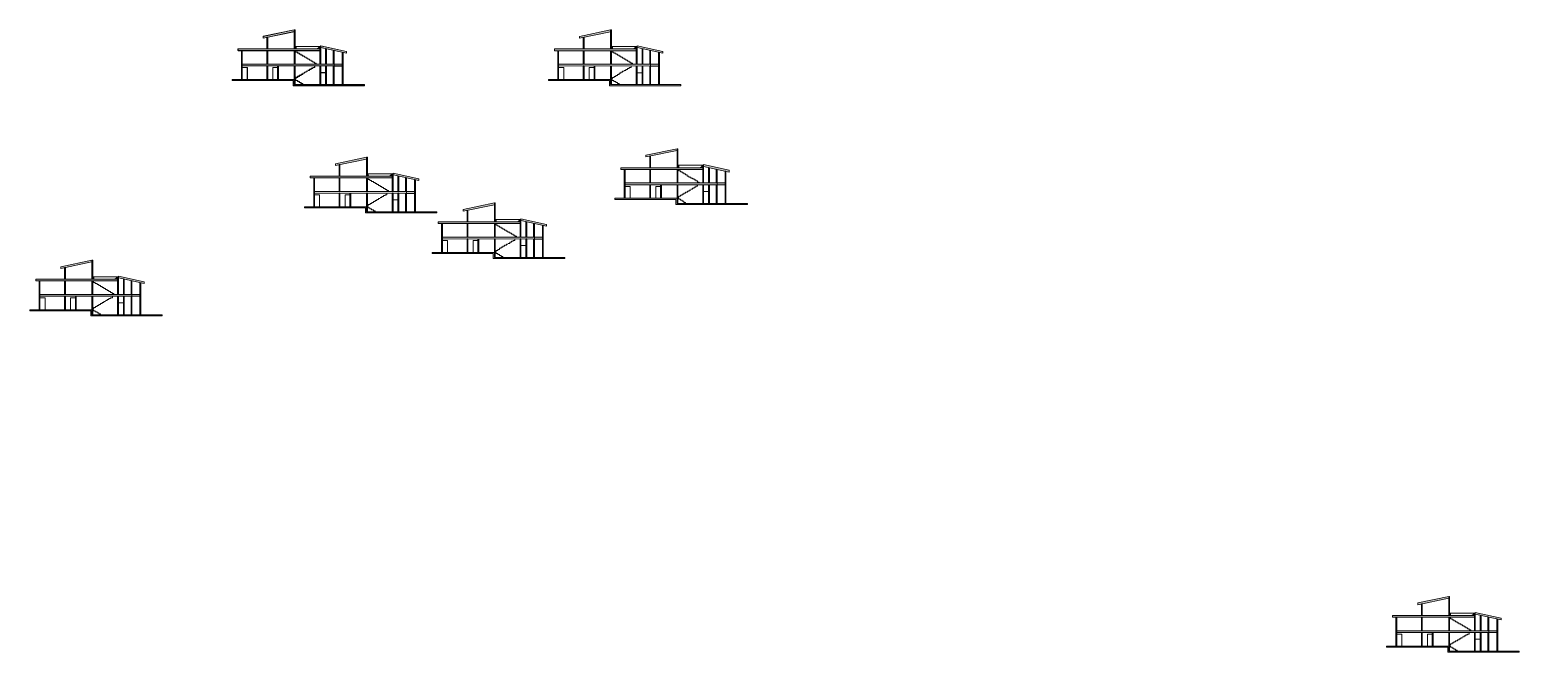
# Model space of a CAD drawing. Header units: millimetres. Extents: x 835 to 2001, y 912 to 1998.
# Drawn here: x 1737.9 to 2001.4, y 1888.3 to 1998.5 of the extents above.
import ezdxf

# ---------------------------------------------------------------- set-up
doc = ezdxf.new("R2010")
doc.units = ezdxf.units.MM
doc.linetypes.add('CENTER2', pattern=[1.125, 0.75, -0.125, 0.125, -0.125])
doc.layers.add('EJES', color=4, linetype='CENTER2')
doc.layers.add('muros sin carga', color=181, linetype='Continuous')
for name, color, linetype, lineweight in [('escaleras', 230, 'Continuous', 5), ('puertas', 51, 'Continuous', 0), ('ventanas', 110, 'Continuous', 0)]:
    doc.layers.add(name, color=color, linetype=linetype, lineweight=lineweight)

# ---------------------------------------------------------------- blocks, each defined once
blk = doc.blocks.new('d')
at = {"layer": 'puertas', "lineweight": 5}
for points in [[(1090.74, 1061.61), (1090.74, 1061.91), (1096.25, 1063.07), (1096.25, 1062.74)], [(1086.3, 1059.39), (1086.3, 1059.69), (1100.78, 1059.69), (1100.78, 1059.39)], [(1100.33, 1059.69), (1100.62, 1059.91), (1100.62, 1059.69)], [(1100.78, 1057.01), (1100.78, 1060.13), (1100.93, 1060.13), (1100.93, 1057.01)], [(1100.93, 1059.93), (1100.93, 1060.25), (1105.49, 1059.25), (1105.49, 1058.94)], [(1087.05, 1056.69), (1087.05, 1057.01), (1103.33, 1057.01), (1103.33, 1056.66)], [(1091.55, 1057.01), (1091.4, 1057.01), (1091.4, 1059.39), (1091.55, 1059.39)], [(1096.4, 1057.01), (1096.25, 1057.01), (1096.25, 1059.39), (1096.4, 1059.39)], [(1085.25, 1054.09), (1085.25, 1054.29), (1096.25, 1054.29), (1096.25, 1053.39), (1108.7, 1053.39), (1108.7, 1053.19), (1096.05, 1053.19), (1096.05, 1054.1)]]:
    blk.add_hatch(color=250, dxfattribs=at).paths.add_polyline_path(points)
h = blk.add_hatch(color=250, dxfattribs=at)
h.paths.add_polyline_path([(1096.25, 1059.69), (1096.25, 1063.07), (1096.4, 1063.07), (1096.4, 1059.69)])
edge = h.paths.add_edge_path()
edge.add_line((1096.25, 1057.01), (1096.25, 1059.39))
edge.add_line((1096.25, 1059.39), (1096.4, 1059.39))
edge.add_line((1096.4, 1057), (1096.4, 1059.39))
edge.add_line((1096.25, 1057.01), (1096.4, 1057.01))
edge.add_line((1096.25, 1053.39), (1096.25, 1056.67))
edge.add_line((1096.4, 1053.39), (1096.4, 1056.67))
edge.add_line((1096.25, 1056.67), (1096.4, 1056.67))
h = blk.add_hatch(color=250, dxfattribs=at)
h.paths.add_polyline_path([(1091.4, 1056.68), (1091.4, 1054.29), (1091.55, 1054.29), (1091.55, 1056.68)])
h.paths.add_polyline_path([(1091.4, 1059.69), (1091.55, 1059.69), (1091.55, 1061.77), (1091.4, 1061.74)])
edge = h.paths.add_edge_path()
edge.add_line((1091.4, 1057.01), (1091.55, 1057.01))
edge.add_line((1091.4, 1059.39), (1091.4, 1057.01))
edge.add_line((1091.55, 1059.39), (1091.55, 1057.01))
edge.add_line((1091.4, 1059.39), (1091.55, 1059.39))
h = blk.add_hatch(color=250, dxfattribs=at)
h.paths.add_polyline_path([(1096.56, 1059.79), (1096.4, 1059.88), (1096.4, 1060.13), (1096.56, 1060.13)])
h.paths.add_polyline_path([(1096.72, 1059.69), (1096.4, 1059.69), (1096.4, 1059.88)])
h = blk.add_hatch(color=250, dxfattribs=at)
h.paths.add_polyline_path([(1100.78, 1059.69), (1100.62, 1059.69), (1100.62, 1060.12), (1100.62, 1060.13), (1100.78, 1060.13)])
edge = h.paths.add_edge_path(flags=17)
edge.add_line((1100.62, 1060.13), (1100.62, 1059.69))
h = blk.add_hatch(color=250, dxfattribs=at)
h.paths.add_polyline_path([(1100.93, 1053.39), (1100.78, 1053.39), (1100.78, 1056.67), (1100.93, 1056.67)])
edge = h.paths.add_edge_path()
edge.add_line((1100.78, 1057.01), (1100.78, 1060.13))
edge.add_line((1100.93, 1060.13), (1100.93, 1057.01))
h = blk.add_hatch(color=250, dxfattribs=at)
h.paths.add_polyline_path([(1101.96, 1053.39), (1101.81, 1053.39), (1101.81, 1056.67), (1101.96, 1056.67)])
edge = h.paths.add_edge_path()
edge.add_line((1101.96, 1057.01), (1101.81, 1057.01))
edge.add_line((1101.81, 1057.01), (1101.81, 1059.74))
edge.add_line((1101.81, 1059.74), (1101.96, 1059.7))
edge.add_line((1101.96, 1059.7), (1101.96, 1057.01))
edge.add_line((1101.96, 1057.01), (1101.81, 1057.01))
h = blk.add_hatch(color=250, dxfattribs=at)
h.paths.add_polyline_path([(1086.9, 1056.69), (1086.9, 1057.51), (1087.05, 1057.51), (1087.05, 1056.69)])
h.paths.add_polyline_path([(1087.05, 1058.51), (1086.9, 1058.51), (1086.9, 1059.39), (1087.05, 1059.39)])
h = blk.add_hatch(color=250, dxfattribs=at)
h.paths.add_polyline_path([(1096.25, 1056.67), (1096.4, 1056.67), (1096.4, 1053.39), (1096.25, 1053.39)])
edge = h.paths.add_edge_path()
edge.add_line((1096.25, 1057.01), (1096.25, 1059.39))
edge.add_line((1096.25, 1057.01), (1096.4, 1057.01))
edge.add_line((1096.4, 1057), (1096.4, 1059.39))
edge.add_line((1096.25, 1059.39), (1096.4, 1059.39))
h = blk.add_hatch(color=250, dxfattribs=at)
h.paths.add_polyline_path([(1103.17, 1057.01), (1103.33, 1057.01), (1103.33, 1059.41), (1103.17, 1059.44)])
h.paths.add_polyline_path([(1104.75, 1056.66), (1104.75, 1057), (1103.33, 1057), (1103.33, 1056.66)])
h.paths.add_polyline_path([(1103.17, 1053.39), (1103.33, 1053.39), (1103.33, 1056.66), (1103.17, 1056.66)])
h = blk.add_hatch(color=250, dxfattribs=at)
h.paths.add_polyline_path([(1104.75, 1053.39), (1104.75, 1057), (1104.9, 1057), (1104.9, 1053.39)])
h.paths.add_polyline_path([(1104.75, 1057), (1104.75, 1059.1), (1104.9, 1059.07), (1104.9, 1057)])
at = {"layer": 'EJES', "linetype": 'ByBlock', "lineweight": 5}
for p, q in [((1096.25, 1063.07), (1090.74, 1061.91)), ((1096.25, 1062.74), (1090.74, 1061.61))]:
    blk.add_line(p, q, dxfattribs=at)
at = {"layer": 'escaleras', "lineweight": 5}
for p, q in [((1096.25, 1059.69), (1096.25, 1063.07)), ((1100.78, 1057), (1100.78, 1060.13)), ((1100.93, 1060.13), (1100.93, 1057)), ((1103.17, 1059.44), (1103.17, 1057)), ((1103.33, 1059.41), (1103.33, 1057)), ((1104.75, 1059.1), (1104.75, 1053.39)), ((1096.25, 1054.29), (1096.25, 1056.67)), ((1096.25, 1053.39), (1096.25, 1056.67)), ((1096.4, 1053.39), (1096.4, 1056.67)), ((1096.4, 1054.29), (1096.4, 1054.47)), ((1096.4, 1054.47), (1096.55, 1054.47)), ((1096.41, 1054.48), (1096.56, 1054.48)), ((1096.56, 1054.66), (1096.86, 1054.66)), ((1096.56, 1054.48), (1096.56, 1054.66)), ((1096.86, 1054.84), (1097.16, 1054.84)), ((1096.86, 1054.66), (1096.86, 1054.84)), ((1097.16, 1055.02), (1097.46, 1055.02)), ((1097.16, 1054.84), (1097.16, 1055.02)), ((1097.46, 1055.2), (1097.76, 1055.2)), ((1097.46, 1055.02), (1097.46, 1055.2)), ((1097.76, 1055.38), (1098.06, 1055.38)), ((1097.76, 1055.2), (1097.76, 1055.38)), ((1098.06, 1055.56), (1098.36, 1055.56)), ((1098.06, 1055.38), (1098.06, 1055.56)), ((1098.36, 1055.74), (1098.65, 1055.74)), ((1098.36, 1055.56), (1098.36, 1055.74)), ((1100.78, 1053.39), (1100.78, 1056.67)), ((1100.78, 1056.09), (1100.78, 1053.39)), ((1100.93, 1056.67), (1100.93, 1053.39)), ((1101.81, 1056.09), (1101.81, 1053.39)), ((1101.96, 1056.67), (1101.96, 1053.39)), ((1103.17, 1056.66), (1103.17, 1053.39)), ((1103.17, 1055.83), (1103.17, 1053.39)), ((1103.33, 1056.66), (1103.33, 1053.39)), ((1103.33, 1055.8), (1103.33, 1053.39)), ((1104.9, 1055.49), (1104.9, 1053.39)), ((1096.25, 1053.39), (1108.7, 1053.39)), ((1096.4, 1054.29), (1096.55, 1054.29)), ((1096.55, 1054.29), (1096.55, 1054.11)), ((1096.55, 1054.11), (1096.85, 1054.11)), ((1096.85, 1054.12), (1096.85, 1053.94)), ((1096.85, 1053.94), (1097.15, 1053.94)), ((1097.15, 1053.94), (1097.15, 1053.76)), ((1097.15, 1053.76), (1097.45, 1053.75)), ((1097.45, 1053.75), (1097.45, 1053.57)), ((1097.45, 1053.57), (1097.75, 1053.57)), ((1097.75, 1053.57), (1097.75, 1053.39)), ((1097.75, 1053.39), (1098.05, 1053.39))]:
    blk.add_line(p, q, dxfattribs=at)
at = {"layer": 'muros sin carga', "lineweight": 5}
for p, q in [((1100.93, 1060.13), (1096.4, 1060.13)), ((1100.93, 1060.25), (1100.93, 1059.93)), ((1100.93, 1060.25), (1105.49, 1059.25)), ((1100.93, 1059.93), (1105.49, 1058.94)), ((1100.15, 1057.17), (1100.15, 1057)), ((1104.75, 1057), (1104.75, 1059.1)), ((1105.49, 1058.94), (1105.49, 1059.25))]:
    blk.add_line(p, q, dxfattribs=at)
at = {"layer": 'puertas', "lineweight": 5}
for p, q in [((1096.25, 1063.07), (1096.4, 1063.07)), ((1096.4, 1059.69), (1096.4, 1063.07)), ((1086.3, 1059.69), (1100.78, 1059.69)), ((1086.3, 1059.39), (1086.3, 1059.69)), ((1090.74, 1061.61), (1090.74, 1061.91)), ((1091.4, 1061.74), (1091.55, 1061.77)), ((1091.4, 1059.69), (1091.4, 1061.74)), ((1091.4, 1059.69), (1091.55, 1059.69)), ((1091.55, 1059.69), (1091.55, 1061.77)), ((1096.25, 1059.69), (1096.4, 1059.69)), ((1096.4, 1059.88), (1096.72, 1059.69)), ((1096.56, 1059.79), (1096.56, 1060.13)), ((1100.33, 1059.69), (1100.62, 1059.91)), ((1100.62, 1060.13), (1100.62, 1059.69)), ((1100.78, 1057.01), (1100.78, 1060.13)), ((1100.78, 1060.13), (1100.93, 1060.13)), ((1100.93, 1060.13), (1100.93, 1057.01)), ((1101.81, 1057.01), (1101.81, 1059.74)), ((1101.96, 1059.7), (1101.96, 1057)), ((1086.9, 1059.39), (1086.3, 1059.39)), ((1086.9, 1059.39), (1100.78, 1059.39)), ((1086.9, 1058.51), (1086.9, 1059.39)), ((1086.9, 1059.39), (1087.05, 1059.39)), ((1086.9, 1057.51), (1086.9, 1058.51)), ((1087.05, 1058.51), (1086.9, 1058.51)), ((1087.05, 1057.51), (1086.9, 1057.51)), ((1086.9, 1056.69), (1086.9, 1057.51)), ((1086.97, 1057.51), (1086.97, 1058.51)), ((1086.99, 1057.51), (1086.99, 1058.51)), ((1087.05, 1058.51), (1087.05, 1059.39)), ((1087.05, 1057.51), (1087.05, 1058.51)), ((1087.05, 1056.69), (1087.05, 1057.51)), ((1087.05, 1056.69), (1087.05, 1057.01)), ((1091.4, 1059.39), (1091.55, 1059.39)), ((1091.55, 1057.01), (1091.4, 1057.01)), ((1096.25, 1059.39), (1096.4, 1059.39)), ((1096.25, 1057.01), (1096.4, 1057.01)), ((1096.55, 1059.13), (1096.55, 1059.41)), ((1096.85, 1059.13), (1096.55, 1059.13)), ((1096.85, 1058.95), (1096.85, 1059.13)), ((1097.15, 1058.95), (1096.85, 1058.95)), ((1097.15, 1058.77), (1097.15, 1058.95)), ((1097.45, 1058.77), (1097.15, 1058.77)), ((1097.45, 1058.59), (1097.45, 1058.77)), ((1097.75, 1058.59), (1097.45, 1058.59)), ((1097.75, 1058.41), (1097.75, 1058.59)), ((1098.05, 1058.41), (1097.75, 1058.41)), ((1098.05, 1058.23), (1098.05, 1058.41)), ((1098.35, 1058.23), (1098.05, 1058.23)), ((1098.35, 1058.05), (1098.35, 1058.23)), ((1098.65, 1058.05), (1098.35, 1058.05)), ((1098.65, 1057.87), (1098.65, 1058.05)), ((1098.95, 1057.87), (1098.65, 1057.87)), ((1098.95, 1057.71), (1098.95, 1057.87)), ((1099.25, 1057.71), (1098.95, 1057.71)), ((1099.25, 1057.53), (1099.25, 1057.71)), ((1099.55, 1057.53), (1099.25, 1057.53)), ((1099.55, 1057.35), (1099.55, 1057.53)), ((1099.85, 1057.35), (1099.55, 1057.35)), ((1099.85, 1057.17), (1099.85, 1057.35)), ((1100.15, 1057.17), (1099.85, 1057.17)), ((1100.93, 1057.01), (1100.78, 1057.01)), ((1104.75, 1057), (1104.75, 1056.66)), ((1104.9, 1053.39), (1104.9, 1059.07)), ((1087.05, 1056.69), (1086.9, 1056.69)), ((1086.96, 1054.29), (1086.96, 1056.69)), ((1086.98, 1054.29), (1086.98, 1056.69)), ((1087.95, 1056.39), (1087.05, 1056.39)), ((1087.95, 1054.29), (1087.95, 1056.39)), ((1091.4, 1054.29), (1091.4, 1056.68)), ((1091.4, 1056.68), (1091.55, 1056.68)), ((1092.47, 1056.39), (1093.32, 1056.39)), ((1092.47, 1056.39), (1092.47, 1054.29)), ((1093.32, 1056.68), (1093.32, 1054.29)), ((1093.47, 1056.68), (1093.47, 1054.29)), ((1096.25, 1056.67), (1096.4, 1056.67)), ((1098.66, 1055.9), (1098.96, 1055.9)), ((1098.96, 1056.08), (1099.26, 1056.08)), ((1098.96, 1055.9), (1098.96, 1056.08)), ((1099.26, 1056.08), (1099.26, 1056.26)), ((1099.26, 1056.26), (1099.56, 1056.26)), ((1099.56, 1056.42), (1099.86, 1056.42)), ((1099.56, 1056.26), (1099.56, 1056.42)), ((1099.86, 1056.42), (1099.86, 1056.67)), ((1101.81, 1055.49), (1100.93, 1055.49)), ((1101.81, 1056.67), (1101.81, 1053.84)), ((1101.81, 1053.39), (1101.81, 1055.49)), ((1096.25, 1054.29), (1085.25, 1054.29)), ((1091.4, 1054.29), (1091.55, 1054.29)), ((1096.25, 1053.19), (1096.05, 1053.19)), ((1096.25, 1054.29), (1096.25, 1053.39)), ((1096.25, 1053.39), (1096.4, 1053.39)), ((1108.7, 1053.39), (1108.7, 1053.19))]:
    blk.add_line(p, q, dxfattribs=at)
for points in [[(1090.74, 1061.61), (1090.74, 1061.91), (1096.25, 1063.07), (1096.25, 1062.74), (1090.74, 1061.61)], [(1086.3, 1059.39), (1086.3, 1059.69), (1100.78, 1059.69), (1100.78, 1059.39), (1086.3, 1059.39), (1086.3, 1059.69)], [(1096.56, 1059.79), (1096.4, 1059.88), (1096.4, 1060.13), (1096.56, 1060.13), (1096.56, 1059.79)], [(1096.72, 1059.69), (1096.4, 1059.69), (1096.4, 1059.88), (1096.72, 1059.69)], [(1100.33, 1059.69), (1100.62, 1059.91), (1100.62, 1059.69), (1100.33, 1059.69)], [(1100.78, 1059.69), (1100.62, 1059.69), (1100.62, 1060.12), (1100.62, 1060.13), (1100.78, 1060.13), (1100.78, 1059.69)], [(1100.93, 1059.93), (1100.93, 1060.25), (1105.49, 1059.25), (1105.49, 1058.94), (1100.93, 1059.93)], [(1101.96, 1057.01), (1101.81, 1057.01), (1101.81, 1059.74), (1101.96, 1059.7), (1101.96, 1057.01), (1101.81, 1057.01)], [(1087.05, 1056.69), (1087.05, 1057.01), (1103.33, 1057.01), (1103.33, 1057.01), (1103.33, 1056.66), (1087.05, 1056.69)], [(1096.4, 1057.01), (1096.25, 1057.01), (1096.25, 1059.39), (1096.4, 1059.39), (1096.4, 1057.01), (1096.25, 1057.01)], [(1103.17, 1057.01), (1103.33, 1057.01), (1103.33, 1059.41), (1103.17, 1059.44), (1103.17, 1057.01)], [(1104.75, 1056.66), (1104.75, 1057), (1103.33, 1057), (1103.33, 1056.66), (1104.75, 1056.66)], [(1104.75, 1057), (1104.75, 1059.1), (1104.9, 1059.07), (1104.9, 1057), (1104.75, 1057)], [(1104.75, 1053.39), (1104.75, 1057), (1104.9, 1057), (1104.9, 1053.39), (1104.75, 1053.39)], [(1100.93, 1053.39), (1100.78, 1053.39), (1100.78, 1056.67), (1100.93, 1056.67), (1100.93, 1053.39)], [(1101.96, 1053.39), (1101.81, 1053.39), (1101.81, 1056.67), (1101.96, 1056.67), (1101.96, 1053.39)], [(1103.17, 1053.39), (1103.33, 1053.39), (1103.33, 1056.66), (1103.17, 1056.66), (1103.17, 1053.39)], [(1085.25, 1054.29), (1085.25, 1054.09), (1096.05, 1054.1), (1096.05, 1053.19), (1108.7, 1053.19)], [(1085.25, 1054.09), (1085.25, 1054.29), (1096.25, 1054.29), (1096.25, 1053.39), (1108.7, 1053.39), (1108.7, 1053.39), (1108.7, 1053.19), (1096.05, 1053.19), (1096.05, 1054.1), (1085.25, 1054.09), (1085.25, 1054.29)]]:
    blk.add_lwpolyline(points, dxfattribs=at)
at = {"layer": 'ventanas', "lineweight": 5}
for p, q in [((1086.9, 1057.51), (1086.9, 1058.51)), ((1091.4, 1059.39), (1091.4, 1057.01)), ((1091.55, 1059.39), (1091.55, 1057.01)), ((1086.9, 1054.29), (1086.9, 1056.69)), ((1087.05, 1054.29), (1087.05, 1056.69)), ((1091.4, 1056.68), (1091.4, 1054.29)), ((1091.4, 1056.68), (1091.4, 1054.29)), ((1091.55, 1056.68), (1091.55, 1054.29))]:
    blk.add_line(p, q, dxfattribs=at)
blk = doc.blocks.new('A$C2371426F')
at = {"layer": 'puertas'}
blk.add_blockref('d', (-222.84, -61.37), dxfattribs=at)

msp = doc.modelspace()

# ---------------------------------------------------------------- block references
at = {"layer": 'EJES', "linetype": 'ByBlock', "lineweight": 5}
msp.add_blockref('A$C2371426F', (911.26, 996.77), dxfattribs=at)
msp.add_blockref('A$C2371426F', (911.26, 996.77), dxfattribs=at)
at = {"layer": 'puertas'}
for p in [(688.4, 935.42), (688.42, 935.4), (688.42, 935.4), (744.4, 935.4), (756.17, 914.37), (701.21, 912.87), (723.84, 904.78), (652.61, 894.64), (892.74, 835.1)]:
    msp.add_blockref('d', p, dxfattribs=at)

doc.saveas('drawing.dxf')
